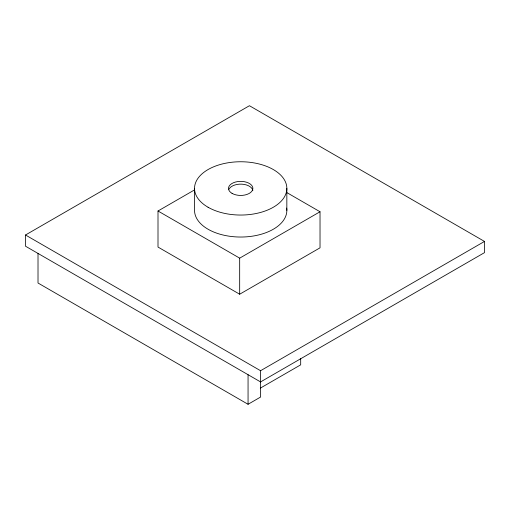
<?xml version="1.0" encoding="UTF-8"?>
<svg xmlns="http://www.w3.org/2000/svg" width="510" height="510" viewBox="0 0 510 510"><rect width="100%" height="100%" fill="white"/><g stroke="black" fill="none" stroke-linecap="round" stroke-linejoin="round"><path stroke-width="0.76" d="M25.5 235.002L249.435 105.717L484.5 241.434L484.5 252.635L260.565 381.92L25.5 246.202L25.5 235.002L260.565 370.719L484.5 241.434M286.397 192.34L320.025 211.758L320.025 247.828L239.674 294.219L158.004 247.063L158.004 211L194.399 189.981M158.004 211L239.674 258.149L320.025 211.758M260.31 388.148L300.683 364.841L300.683 358.613M38.014 253.425L38.014 283.018L248.058 404.283L260.629 397.022L260.629 381.448M286.837 188.4L286.837 210.388M260.565 370.719L260.565 381.92M248.058 374.691L248.058 404.283M239.674 258.149L239.674 294.219M194.54 188.4L194.54 210.388A46.149 26.641 0 0 0 242.696 237.01A46.149 26.641 0 0 0 286.665 208.074M228.913 189.344A12.195 7.038 0 0 1 241.753 184.155A12.195 7.038 0 0 1 252.839 190.555M208.061 207.245A46.149 26.641 0 0 0 285.269 195.298A46.149 26.641 0 0 0 228.748 162.664A46.149 26.641 0 0 0 208.061 207.245M232.069 193.379A12.195 7.038 0 0 0 252.469 190.224A12.195 7.038 0 0 0 237.532 181.605A12.195 7.038 0 0 0 232.069 193.379"/></g></svg>
